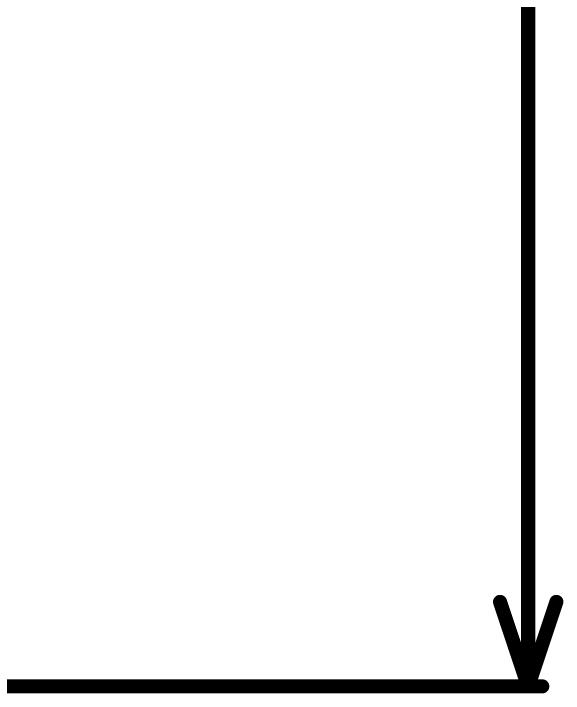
# Model space of a CAD drawing. Header units: inches. Extents: x -0.5 to 14, y -0.2 to 4.7.
# Drawn here: x 1.2995 to 1.69, y -0.1231 to 0.3598 of the extents above; entities that cross this region are included whole.
import ezdxf

# ---------------------------------------------------------------- set-up
doc = ezdxf.new("R2010")
doc.units = ezdxf.units.IN
doc.header["$MEASUREMENT"] = 0
doc.layers.add('Dimensions', color=6, linetype='Continuous')

msp = doc.modelspace()

# ---------------------------------------------------------------- linework, layer by layer
at = {"layer": 'Dimensions'}
for points in [[(1.665, -0.11812, 0.01, 0.01, 0), (1.665, 0.57739, 0.01, 0.01, 0)], [(1.645, -0.05812, 0.01, 0.01, 0), (1.665, -0.11812, 0.01, 0.01, 0)], [(1.665, -0.11812, 0.01, 0.01, 0), (1.685, -0.05812, 0.01, 0.01, 0)], [(1.26119, -0.11812, 0.01, 0.01, 0), (1.675, -0.11812, 0.01, 0.01, 0)]]:
    msp.add_lwpolyline(points, format="xyseb", dxfattribs=at)
for points in [[(1.6425, -0.05812, 0.005, 0.005, 1), (1.6475, -0.05812, 0.005, 0.005, 1)], [(1.6825, -0.05812, 0.005, 0.005, 1), (1.6875, -0.05812, 0.005, 0.005, 1)], [(1.6625, -0.11812, 0.005, 0.005, 1), (1.6675, -0.11812, 0.005, 0.005, 1)], [(1.6625, -0.11812, 0.005, 0.005, 1), (1.6675, -0.11812, 0.005, 0.005, 1)], [(1.6625, -0.11812, 0.005, 0.005, 1), (1.6675, -0.11812, 0.005, 0.005, 1)], [(1.6725, -0.11812, 0.005, 0.005, 1), (1.6775, -0.11812, 0.005, 0.005, 1)]]:
    msp.add_lwpolyline(points, format="xyseb", close=True, dxfattribs=at)

doc.saveas('drawing.dxf')
